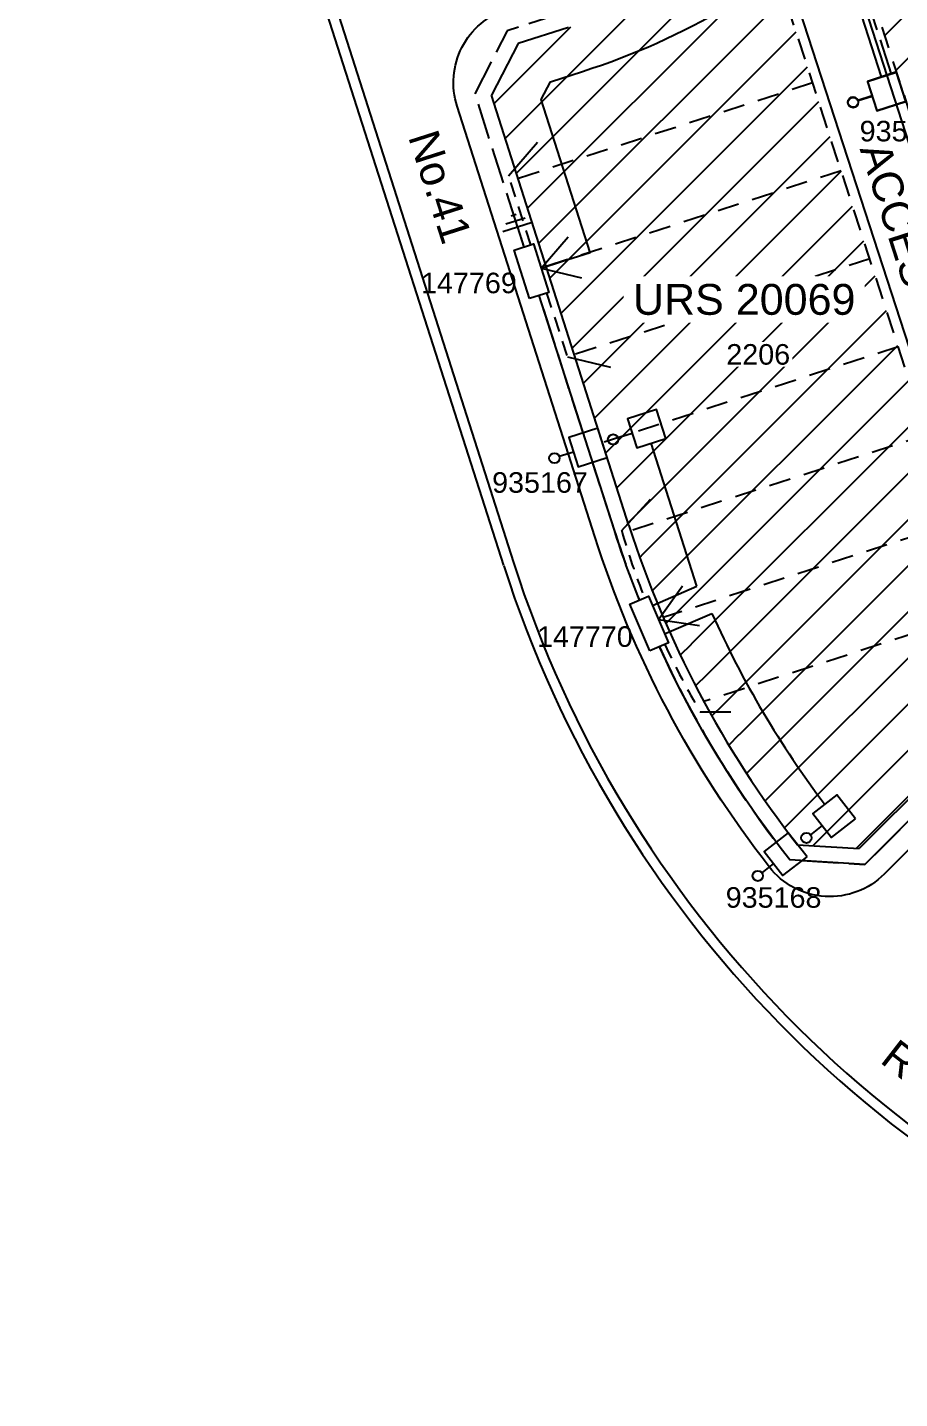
# Model space of a CAD drawing. Header units: metres. Extents: x 305550 to 306428, y 6276370 to 6276957.
# Drawn here: x 305796.4 to 305881.3, y 6276575.8 to 6276709.2 of the extents above; entities that cross this region are included whole.
import ezdxf
from ezdxf.enums import TextEntityAlignment as Align

# ---------------------------------------------------------------- set-up
doc = ezdxf.new("R2010")
doc.units = ezdxf.units.M
doc.header["$LTSCALE"] = 0.7
for name, pattern in [('Cable Exist OH', [1, 1, 0]), ('Dash', [5, 3, -2]), ('IE Trench LV', [6.5, 5, -1.5])]:
    doc.linetypes.add(name, pattern=pattern)
doc.layers.get('0').update_dxf_attribs({"color": 6})
for name, color, linetype in [('_User Miscellaneous1', 3, 'Continuous'), ('_User Miscellaneous11', 7, 'Continuous'), ('_User Miscellaneous4', 7, 'Continuous'), ('_User Miscellaneous7', 150, 'Continuous'), ('_User Miscellaneous8', 7, 'Continuous'), ('_User Miscellaneous9', 8, 'Continuous'), ('Cadastre Developer_SP_NEW', 4, 'Continuous'), ('Cadastre Roads_SP_NEW', 8, 'Continuous'), ('Equip_LV_NEW', 5, 'Continuous'), ('Mains_LV_NEW_R6', 2, 'Continuous'), ('Mains_LV_NEW_T84', 2, 'Continuous'), ('Services_SP_NEW_UG', 2, 'Continuous'), ('SupportsUG_SP_LV_NEW', 2, 'Continuous'), ('SupportsUG_SP_LV_SL_NEW', 2, 'Continuous'), ('Trench_SP_NEW', 2, 'Continuous')]:
    doc.layers.add(name, color=color, linetype=linetype)
doc.layers.add('_User Miscellaneous5', color=7, linetype='Continuous', lineweight=35)
doc.layers.add('_User Notes', color=7, linetype='Continuous', plot=False)
doc.styles.add('ARIAL', font='arial.ttf', dxfattribs={"height": 2})
doc.styles.add('ARIAL 3.0', font='arial.ttf', dxfattribs={"height": 3})
doc.styles.add('POLE_LABEL', font='arial.ttf')
doc.styles.add('SL_LABEL', font='arial.ttf')
doc.styles.get("Standard").update_dxf_attribs({"font": 'arial.ttf'})
doc.styles.add('style1', font='iso3098b.shx')
doc.linetypes.add('Cable New UG', pattern='A,8,-1,["x",style1,S=3.5,R=0,X=0.35,Y=-1],-3.5', length=12.5)
doc.linetypes.add('Cable Z', pattern='A,8,-1,["Z",Standard,S=2.5,R=0,X=0.35,Y=-1.25],-3.5', length=12.5)

# ---------------------------------------------------------------- blocks, each defined once
blk = doc.blocks.new('*U119')
at = {"layer": '_User Miscellaneous7', "lineweight": -3}
blk.add_lwpolyline([(0.05, 2.97), (0.05, 4.42)], dxfattribs=at)
blk.add_lwpolyline([(-1.44, 0), (1.53, 0), (1.53, 2.97), (-1.44, 2.97)], close=True, dxfattribs=at)
blk.add_circle((0.05, 4.92), 0.5, dxfattribs=at)
at = {"layer": '_User Miscellaneous8', "color": 2, "lineweight": -3}
blk.add_lwpolyline([(-1.49, 0), (1.49, 0), (1.49, 2.97), (-1.49, 2.97)], close=True, dxfattribs=at)
at = {"style": 'POLE_LABEL', "flags": 9}
blk.add_attdef('STRUCTURE_PLANT_NUMBER', text='', height=0.2, dxfattribs=at).set_placement((1.64, 1.73), align=Align.MIDDLE_LEFT)
for tag, flags, p in [('STREET_CODE', 9, (1.64, 1.49)), ('COLUMN_TYPE', 9, (1.64, 1.29)), ('OWNED_BY', 9, (1.64, 1.09)), ('OPERATED_BY', 9, (1.64, 0.89)), ('STATE', 9, (1.64, 0.49)), ('MAINTAINED_BY', 9, (1.64, 0.69)), ('USAGE', 9, (1.64, 0.29)), ('LEGEND', 9, (1.64, 0.09)), ('SUBURB', 9, (1.64, -0.31)), ('STREETNAME', 9, (1.64, -0.51)), ('Z', 1, (1.64, -1.31)), ('PARENT', 9, (1.64, -0.11)), ('LOCATION', 9, (1.64, -0.71)), ('NOTES', 9, (1.64, -0.91)), ('LABEL_ALIGNMENT', 9, (1.64, -1.11))]:
    blk.add_attdef(tag, text='', height=0.2, dxfattribs=dict(flags=flags)).set_placement(p, align=Align.MIDDLE_LEFT)
at = {"layer": '_User Miscellaneous5', "style": 'ARIAL', "flags": 8}
blk.add_attdef('ASSET_NUM', text='', height=2, dxfattribs=at).set_placement((2, 3.49), align=Align.MIDDLE_LEFT)
blk = doc.blocks.new('*U39')
at = {"layer": '_User Miscellaneous8', "color": 2}
blk.add_line((0, 0), (0, 1.45), dxfattribs=at)
blk.add_circle((0, 1.95), 0.5, dxfattribs=at)
for tag, p, flags in [('Z', (0, 0), 1), ('OPERATED_BY', (0, -9.61), 9)]:
    blk.add_attdef(tag, p, '', height=0.2, dxfattribs=dict(flags=flags))
at = {"style": 'SL_LABEL', "flags": 9}
blk.add_attdef('STREET_CODE', text='', height=0.2, dxfattribs=at).set_placement((0, -0.2), align=Align.MIDDLE_LEFT)
at = {"flags": 9}
for tag, p in [('CONSTRUCTED_VOLTAGE', (0, -0.4)), ('CONTROL_TYPE', (0, -0.6)), ('OPERATING_VOLTAGE', (0, -1.4)), ('LANTERN_PURPOSE', (0, -0.8)), ('LANTERN_TYPE', (0, -1)), ('NO_PHASES', (0, -1.2)), ('ORIENTATION', (0, -1.6)), ('OWNED_BY', (0, -1.8)), ('STATE', (0, -2)), ('CEXIST', (0, -2.4)), ('CNEW', (0, -2.6)), ('USAGE', (0, -2.2)), ('CNUMBER', (0, -2.8)), ('CREMOVE', (0, -3)), ('CREPLACE', (0, -3.2)), ('LKINGHEIGHT', (0, -3.4)), ('LBRACKET', (0, -3.6)), ('LBRACKETVOCAB', (0, -3.8)), ('LCATEGORY', (0, -4)), ('LCHARGE1', (0, -4.2)), ('LCHARGE1PERCENT', (0, -4.4)), ('LCHARGE2', (0, -4.6)), ('LCHARGE2PERCENT', (0, -4.8)), ('LCHARGE3', (0, -5)), ('LCHARGE3PERCENT', (0, -5.2)), ('LEXIST', (0, -5.4)), ('LLAMP', (0, -5.6)), ('LLAMPVOCAB', (0, -5.8)), ('LMAST', (0, -6)), ('LMASTVOCAB', (0, -6.2)), ('LNEW', (0, -6.4)), ('LANTNUMBER', (0, -6.6)), ('LOUTREACH', (0, -7)), ('LOUTREACHVOCAB', (0, -7.2)), ('LRATECODE', (0, -7.4)), ('LREMOVE', (0, -7.6)), ('LREPLACE', (0, -7.8)), ('LTYPE', (0, -8)), ('SUBURB', (0, -8.6)), ('STREETNAME', (0, -8.8)), ('LTYPEVOCAB', (0, -8.2)), ('LEGEND', (0, -8.4)), ('LOCATION', (0, -9)), ('NOTES', (0, -9.2)), ('MAINTAINED_BY', (0, -9.86))]:
    blk.add_attdef(tag, text='', height=0.2, dxfattribs=at).set_placement(p, align=Align.MIDDLE_LEFT)
at = {"layer": '_User Notes', "style": 'SL_LABEL', "flags": 8}
blk.add_attdef('ASSET_NUM', text='', height=2.5, dxfattribs=at).set_placement((2, 2), align=Align.MIDDLE_LEFT)
at = {"layer": '_User Notes', "flags": 8}
blk.add_attdef('LNUMBER', text='', height=2.5, dxfattribs=at).set_placement((1.2, -2.8), align=Align.MIDDLE_LEFT)
blk = doc.blocks.new('*U36')
at = {"layer": '_User Miscellaneous7', "lineweight": -3}
blk.add_lwpolyline([(0, -3.03), (0, -1.58)], dxfattribs=at)
blk.add_lwpolyline([(-1.49, -6), (1.49, -6), (1.49, -3.03), (-1.49, -3.03)], close=True, dxfattribs=at)
blk.add_circle((0, -1.08), 0.5, dxfattribs=at)
at = {"layer": '_User Miscellaneous8', "color": 2, "lineweight": -3}
blk.add_lwpolyline([(-1.49, 0), (1.49, 0), (1.49, 2.97), (-1.49, 2.97)], close=True, dxfattribs=at)
at = {"style": 'POLE_LABEL', "flags": 9}
blk.add_attdef('STRUCTURE_PLANT_NUMBER', text='', height=0.2, dxfattribs=at).set_placement((1.64, 1.73), align=Align.MIDDLE_LEFT)
for tag, flags, p in [('STREET_CODE', 9, (1.64, 1.49)), ('COLUMN_TYPE', 9, (1.64, 1.29)), ('OWNED_BY', 9, (1.64, 1.09)), ('OPERATED_BY', 9, (1.64, 0.89)), ('STATE', 9, (1.64, 0.49)), ('MAINTAINED_BY', 9, (1.64, 0.69)), ('USAGE', 9, (1.64, 0.29)), ('LEGEND', 9, (1.64, 0.09)), ('SUBURB', 9, (1.64, -0.31)), ('STREETNAME', 9, (1.64, -0.51)), ('Z', 1, (1.64, -1.31)), ('PARENT', 9, (1.64, -0.11)), ('LOCATION', 9, (1.64, -0.71)), ('NOTES', 9, (1.64, -0.91)), ('LABEL_ALIGNMENT', 9, (1.64, -1.11))]:
    blk.add_attdef(tag, text='', height=0.2, dxfattribs=dict(flags=flags)).set_placement(p, align=Align.MIDDLE_LEFT)
at = {"layer": '_User Miscellaneous5', "style": 'ARIAL', "flags": 8}
blk.add_attdef('ASSET_NUM', text='', height=2, dxfattribs=at).set_placement((2, 3.49), align=Align.MIDDLE_LEFT)
blk = doc.blocks.new('*U35')
at = {"lineweight": -3}
blk.add_lwpolyline([(-2.48, 2.49), (2.47, 2.49), (2.47, 0.51), (-2.48, 0.51)], close=True, dxfattribs=at)
for tag, flags, p in [('STREET_CODE', 9, (1.5, 3.5)), ('OWNED_BY', 9, (1.5, 3.3)), ('OPERATED_BY', 9, (1.5, 3.1)), ('STATE', 9, (1.5, 2.7)), ('MAINTAINED_BY', 9, (1.5, 2.9)), ('SUPPORT_TYPE', 9, (1.5, 2.5)), ('SUBURB', 9, (1.5, 1.7)), ('STREETNAME', 9, (1.5, 1.5)), ('USAGE', 9, (1.5, 2.3)), ('LEGEND', 9, (1.5, 2.1)), ('PARENT', 9, (1.5, 1.9)), ('LOCATION', 9, (1.5, 1.3)), ('Z', 1, (1.5, 0.9)), ('NOTES', 9, (1.5, 1.1))]:
    blk.add_attdef(tag, text='', height=0.2, dxfattribs=dict(flags=flags)).set_placement(p, align=Align.MIDDLE_LEFT)
at = {"layer": '_User Miscellaneous4', "style": 'ARIAL', "flags": 8}
blk.add_attdef('ASSET_NUM', text='', height=2, dxfattribs=at).set_placement((2, 5.5), align=Align.MIDDLE_LEFT)
blk = doc.blocks.new('A$C1B2C29DD')
at = {"layer": 'Services_SP_NEW_UG', "color": 2, "flags": 128}
for points in [[(0, 0), (-2.1, 3.44)], [(0, 0), (2.1, 3.44)]]:
    blk.add_lwpolyline(points, dxfattribs=at)
blk = doc.blocks.new('*U70')
at = {"layer": 'Services_SP_NEW_UG', "color": 2, "flags": 128}
blk.add_lwpolyline([(9, -0.75), (11.25, 2.93)], dxfattribs=at)
at = {"layer": 'Services_SP_NEW_UG', "color": 2, "linetype": 'Dash', "ltscale": 0.7, "flags": 128}
blk.add_lwpolyline([(2.47, -0.75), (9, -0.75)], dxfattribs=at)
blk = doc.blocks.new('*U71')
at = {"layer": 'Services_SP_NEW_UG', "color": 2, "flags": 128}
blk.add_lwpolyline([(-9.53, -0.75), (-11.78, 2.93)], dxfattribs=at)
at = {"layer": 'Services_SP_NEW_UG', "color": 2, "linetype": 'Dash', "ltscale": 0.7, "flags": 128}
blk.add_lwpolyline([(-2.47, -0.75), (-9.53, -0.75)], dxfattribs=at)
blk = doc.blocks.new('Earth')
for p, q in [((0, -2.04), (0, 0)), ((-1.5, -2.04), (1.5, -2.04)), ((-1, -2.64), (1, -2.64)), ((-0.25, -3.24), (0.25, -3.24))]:
    blk.add_line(p, q)

msp = doc.modelspace()

# ---------------------------------------------------------------- hatches: boundary and pattern name
at = {"layer": '_User Miscellaneous11'}
h = msp.add_hatch(dxfattribs=at)
h.set_pattern_fill('ANSI31', color=3)
edge = h.paths.add_edge_path()
edge.add_arc((305829.14, 6276771.42), 65.3, 315.8925, 327.5001)
edge.add_line((305884.21, 6276736.33), (305900.06, 6276761.21))
edge.add_line((305900.06, 6276761.21), (305905.59, 6276762.44))
edge.add_line((305905.59, 6276762.44), (305935.9, 6276743.13))
edge.add_line((305935.9, 6276743.13), (305937.56, 6276737.36))
edge.add_line((305937.56, 6276737.36), (305903.54, 6276665.5))
edge.add_line((305903.54, 6276665.5), (305893.76, 6276665.22))
edge.add_line((305893.76, 6276665.22), (305881.43, 6276703.43))
edge.add_line((305881.43, 6276703.43), (305875.22, 6276722.65))
edge.add_line((305875.22, 6276722.65), (305876.03, 6276725.97))
h.paths.add_polyline_path([(305891.86, 6276722.14), (305915.03, 6276722.14), (305915.03, 6276728.32), (305891.86, 6276728.32)], flags=24)
h.paths.add_polyline_path([(305899.58, 6276718.02), (305906.79, 6276718.02), (305906.79, 6276722.14), (305899.58, 6276722.14)], flags=24)
h = msp.add_hatch(dxfattribs=at)
h.set_pattern_fill('ANSI31', color=3)
edge = h.paths.add_edge_path()
edge.add_line((305877.32, 6276629.29), (305871.34, 6276629.67))
edge.add_arc((305950.17, 6276691.19), 100, 197.7334, 217.9718, ccw=False)
edge.add_line((305854.92, 6276660.73), (305841.53, 6276702.62))
edge.add_line((305841.53, 6276702.62), (305844.12, 6276707.65))
edge.add_line((305844.12, 6276707.65), (305849.03, 6276709.22))
edge.add_arc((305829.14, 6276771.42), 65.3, 287.7334, 301.2567)
edge.add_line((305863.02, 6276715.6), (305869.74, 6276713.27))
edge.add_line((305869.74, 6276713.27), (305891.24, 6276647.02))
edge.add_line((305891.24, 6276647.02), (305890.5, 6276642.72))
edge.add_arc((305844.74, 6276681.52), 60, 314.8583, 319.7071, ccw=False)
edge.add_line((305887.06, 6276638.99), (305877.32, 6276629.29))

# ---------------------------------------------------------------- linework, layer by layer
at = {"layer": '_User Miscellaneous9', "linetype": 'Dash', "flags": 128}
for points in [[(305876.03, 6276725.97), (305875.22, 6276722.65), (305893.76, 6276665.22), (305903.54, 6276665.5)], [(305890.5, 6276642.72), (305891.24, 6276647.02), (305869.74, 6276713.27), (305863.02, 6276715.6)]]:
    msp.add_lwpolyline(points, dxfattribs=at)
at = {"layer": 'Cadastre Developer_SP_NEW'}
for p, q in [((305842.73, 6276656.84), (305796.96, 6276799.97)), ((305849.03, 6276709.22), (305844.12, 6276707.65)), ((305844.12, 6276707.65), (305841.53, 6276702.62)), ((305854.92, 6276660.73), (305841.53, 6276702.62)), ((305887.06, 6276638.99), (305877.32, 6276629.29)), ((305871.34, 6276629.67), (305877.32, 6276629.29))]:
    msp.add_line(p, q, dxfattribs=at)
at = {"layer": 'Cadastre Developer_SP_NEW', "linetype": 'Dash'}
for p, q in [((305872.8, 6276703.82), (305844.12, 6276694.51)), ((305875.58, 6276695.26), (305846.86, 6276685.94)), ((305878.36, 6276686.7), (305849.61, 6276677.37)), ((305881.14, 6276678.14), (305852.35, 6276668.79)), ((305883.92, 6276669.58), (305855.09, 6276660.22)), ((305886.69, 6276661.02), (305858.26, 6276651.79)), ((305889.47, 6276652.45), (305862.22, 6276643.61))]:
    msp.add_line(p, q, dxfattribs=at)
at = {"layer": 'Cadastre Developer_SP_NEW'}
for radius, end in [(100, 217.9718), (112.8, 251.0352)]:
    msp.add_arc((305950.17, 6276691.19), radius, 197.7334, end, dxfattribs=at)
at = {"layer": 'Cadastre Roads_SP_NEW'}
for p, q in [((305873.81, 6276723.79), (305896.98, 6276652.01)), ((305892.76, 6276645.55), (305868.76, 6276719.51))]:
    msp.add_line(p, q, dxfattribs=at)
at = {"layer": 'Cadastre Roads_SP_NEW', "flags": 128}
msp.add_lwpolyline([(305796.36, 6276803.23, -0.099002), (305797.79, 6276800.66), (305843.68, 6276657.14, 0.236859), (305913.84, 6276585.46), (305942.06, 6276575.76)], format="xyb", dxfattribs=at)
msp.add_lwpolyline([(305847.96, 6276712.56, 0.175277), (305881.26, 6276738.21), (305897.11, 6276763.09, -0.414214), (305907.47, 6276765.39), (305938.17, 6276745.83, -0.378035), (305940.92, 6276736.29), (305902.13, 6276654.35, -0.086646), (305889.53, 6276636.51), (305879.78, 6276626.81, -0.449872), (305868.58, 6276627.51, -0.088537), (305851.59, 6276659.67), (305838.19, 6276701.56, -0.414214), (305843.05, 6276710.99)], format="xyb", close=True, dxfattribs=at)
at = {"layer": 'Mains_LV_NEW_R6', "linetype": 'Cable Z'}
for p, q in [((305879.5, 6276704.41), (305873.91, 6276721.84)), ((305861.54, 6276654.83), (305857.09, 6276668.75))]:
    msp.add_line(p, q, dxfattribs=at)
at = {"layer": 'Mains_LV_NEW_R6', "linetype": 'Cable Z', "flags": 128}
msp.add_lwpolyline([(305848.37, 6276686.43), (305851.15, 6276687.32), (305846.38, 6276702.22), (305847.27, 6276703.93), (305850.4, 6276704.94, 0.055535), (305864.51, 6276711.25)], format="xyb", dxfattribs=at)
for points in [[(305846.38, 6276685.79), (305848.37, 6276686.43)], [(305857.2, 6276652.97), (305861.54, 6276654.83)], [(305858.39, 6276650.21), (305863, 6276652.19)]]:
    msp.add_lwpolyline(points, dxfattribs=at)
at = {"layer": 'Mains_LV_NEW_R6', "linetype": 'Cable Z'}
msp.add_arc((305950.17, 6276691.19), 95.5, 204.1059, 217.1335, dxfattribs=at)
at = {"layer": 'Mains_LV_NEW_T84', "linetype": 'Cable New UG', "flags": 128}
for points in [[(305855.94, 6276653.49, -0.017783), (305853.5, 6276660.28), (305846.19, 6276683.13)], [(305913.55, 6276683.24), (305901.05, 6276656.74), (305899.05, 6276652.97), (305891.77, 6276641.89, -0.021933), (305888.12, 6276637.92), (305877.9, 6276627.75), (305870.58, 6276628.21, -0.060071), (305857.89, 6276648.94)]]:
    msp.add_lwpolyline(points, format="xyb", dxfattribs=at)
at = {"layer": 'Services_SP_NEW_UG', "color": 2, "flags": 128}
for points in [[(305854.21, 6276660.21), (305857.02, 6276663.31)], [(305861.85, 6276642.6), (305864.83, 6276642.6)]]:
    msp.add_lwpolyline(points, dxfattribs=at)
at = {"layer": 'Services_SP_NEW_UG', "color": 2, "linetype": 'Dash', "ltscale": 0.7}
for centre, radius, start, end in [((305928.47, 6276681.76), 77.32, 196.1806, 201.2838), ((305925.09, 6276679.88), 73.4, 204.7374, 210.5236)]:
    msp.add_arc(centre, radius, start, end, dxfattribs=at)
at = {"layer": 'Trench_SP_NEW', "linetype": 'IE Trench LV'}
for p, q in [((305880.47, 6276704.67), (305874.12, 6276724.46)), ((305850.47, 6276669.75), (305846.19, 6276683.13)), ((305853.5, 6276660.28), (305851.37, 6276666.92)), ((305871.79, 6276628.14), (305877.9, 6276627.75))]:
    msp.add_line(p, q, dxfattribs=at)
at = {"layer": 'Trench_SP_NEW', "linetype": 'IE Trench LV', "flags": 128}
for points in [[(305860.97, 6276716.12, -0.053237), (305848.57, 6276710.65), (305843.07, 6276708.89), (305839.91, 6276702.76), (305844.68, 6276687.85)], [(305890.88, 6276640.86, -0.016403), (305888.12, 6276637.92), (305877.9, 6276627.75)]]:
    msp.add_lwpolyline(points, format="xyb", dxfattribs=at)
at = {"layer": 'Trench_SP_NEW', "linetype": 'IE Trench LV'}
for start, end in [(197.7334, 201.8087), (204.6032, 217.1335)]:
    msp.add_arc((305950.17, 6276691.19), 101.5, start, end, dxfattribs=at)

# ---------------------------------------------------------------- block references
at = {"layer": 'Equip_LV_NEW', "linetype": 'Cable Exist OH', "lineweight": 0, "rotation": 197.7334408480165}
msp.add_blockref('Earth', (305844.68, 6276687.85), dxfattribs=at)
at = {"layer": 'Services_SP_NEW_UG'}
for name, rotation in [('*U71', 287.9779308961947), ('*U70', 287.9779308999409)]:
    msp.add_blockref(name, (305846.86, 6276685.94), dxfattribs=dict(at, rotation=rotation))
at = {"layer": 'SupportsUG_SP_LV_NEW'}
ref = msp.add_blockref('*U35', (305846.86, 6276685.95), dxfattribs=dict(at, rotation=107.7334408250968))
ref.add_attrib('ASSET_NUM_001', '147769', (305834.68, 6276683.35), dxfattribs={"layer": '_User Miscellaneous4', "height": 2, "style": 'ARIAL'})
for p, rotation in [((305846.38, 6276685.79), 287.7334408250969), ((305857.79, 6276651.59), 293.2059079250736)]:
    msp.add_blockref('A$C1B2C29DD', p, dxfattribs=dict(at, rotation=rotation))
ref = msp.add_blockref('*U35', (305858.26, 6276651.79), dxfattribs=dict(at, rotation=113.2059079250736))
ref.add_attrib('ASSET_NUM_001', '147770', (305845.97, 6276648.93), dxfattribs={"layer": '_User Miscellaneous4', "height": 2, "style": 'ARIAL'})
at = {"layer": 'SupportsUG_SP_LV_SL_NEW', "ltscale": 0.5}
ref = msp.add_blockref('*U119', (305881.43, 6276703.43), dxfattribs=dict(at, rotation=107.9779309006784))
ref.add_attrib('ASSET_NUM_001', '935161', (305877.38, 6276698.13), dxfattribs={"layer": '_User Miscellaneous5', "height": 2, "style": 'ARIAL'})
for p, rotation in [((305878.6, 6276702.51), 107.9779309006784), ((305849.52, 6276667.89), 107.7334408334369), ((305869, 6276627.84), 127.9718081473314)]:
    msp.add_blockref('*U39', p, dxfattribs=dict(at, rotation=rotation))
ref = msp.add_blockref('*U36', (305852.35, 6276668.79), dxfattribs=dict(at, rotation=107.7334408334369))
ref.add_attrib('ASSET_NUM_001', '935167', (305841.6, 6276663.93), dxfattribs={"layer": '_User Miscellaneous5', "height": 2, "style": 'ARIAL'})
ref = msp.add_blockref('*U36', (305871.34, 6276629.67), dxfattribs=dict(at, rotation=127.9718081473314))
ref.add_attrib('ASSET_NUM_001', '935168', (305864.34, 6276623.54), dxfattribs={"layer": '_User Miscellaneous5', "height": 2, "style": 'ARIAL'})

# ---------------------------------------------------------------- texts
at = {"layer": 'Cadastre Roads_SP_NEW', "char_height": 3, "attachment_point": 1, "style": 'ARIAL 3.0'}
for s, insert, rotation in [('No.41', (305836.26, 6276699.5), 287.7334), ('ACCESSWAY', (305880.22, 6276698.32), 287.8486), ('ROAD', (305881.09, 6276610.91), 322.1537)]:
    msp.add_mtext_dynamic_manual_height_columns(s, width=15.7329, gutter_width=4, heights=[0], dxfattribs=dict(at, insert=insert, rotation=rotation))

# ---------------------------------------------------------------- next in the draw order: texts
at = {"layer": '_User Miscellaneous1', "color": 2, "insert": (305866.14, 6276682.73), "char_height": 3, "attachment_point": 5, "style": 'ARIAL 3.0', "bg_fill": 3, "box_fill_scale": 1.25, "bg_fill_color": 256, "bg_fill_transparency": 0}
msp.add_mtext_dynamic_manual_height_columns('URS 20069', width=21.9575, gutter_width=15, heights=[0], dxfattribs=at)
at = {"layer": 'Cadastre Developer_SP_NEW', "insert": (305864.4, 6276676.37), "char_height": 2, "attachment_point": 7, "style": 'ARIAL', "bg_fill": 3, "box_fill_scale": 1.1, "bg_fill_color": 256, "bg_fill_transparency": 0}
msp.add_mtext('2206', dxfattribs=at)

doc.saveas('drawing.dxf')
